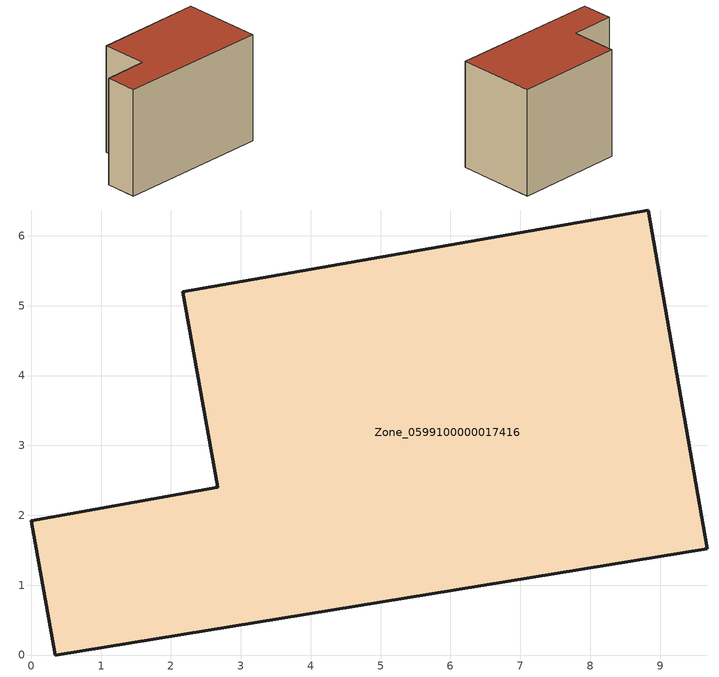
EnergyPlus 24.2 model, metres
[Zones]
Zone_0599100000017416
 floor ground (C_G): 0,1.92 2.67,2.4 2.17,5.2 8.83,6.37 9.68,1.52 0.34,0 z0
 wall outside (C_F): 2.67,2.4 0,1.92 0.34,0 9.68,1.52 8.83,6.37 2.17,5.2 2.67,2.4 z0:6.79
 roof outside (C_R): 8.83,6.37 2.17,5.2 2.67,2.4 0,1.92 0.34,0 9.68,1.52 z6.79
[BUILDING]
Pand.0599100000017416: North Axis=0; Terrain=City; Loads Convergence Tolerance Value=0.04; Temperature Convergence Tolerance Value=0.4; Solar Distribution=FullExterior; Maximum Number of Warmup Days=25; Minimum Number of Warmup Days=1
[Site:Location]
Rotterdam.The.Hague.AP_ZH_NLD Design_Conditions: Latitude=51.96; Longitude=4.45; Time Zone=1; Elevation=-4.5
[SITE:GROUNDTEMPERATURE:BUILDINGSURFACE]
18, 18, 18, 18, 18, 18, 18, 18, 18, 18, 18, 18
[MATERIAL] Thermal Absorptance=0.9; Solar Absorptance=0.7; Visible Absorptance=0.7
Name | Roughness | Thickness | Conductivity | Density | Specific Heat
G.TI.1946 | MediumSmooth | 0.15 | 1 | 540 | 1210
F.TI.1946 | Rough | 0.3 | 0.857143 | 1920 | 840
R.TI.1946 | MediumRough | 0.2 | 0.1 | 1500 | 1000
[CONSTRUCTION]
C_G: G.TI.1946
C_F: F.TI.1946
C_R: R.TI.1946
[ZONE]
Zone_0599100000017416: Type=1; Multiplier=1; Ceiling Height=Autocalculate; Volume=Autocalculate; Floor Area=autocalculate; Part of Total Floor Area=Yes
[ZONEINFILTRATION:DESIGNFLOWRATE]
Infil_Zone_0599100000017416: Zone or ZoneList or Space or SpaceList=Zone_0599100000017416; Schedule=AlwaysOn; Design Flow Rate Calculation Method=Flow/Area; Flow Rate per Floor Area=0.003; Constant Term Coefficient=1; Temperature Term Coefficient=0; Velocity Term Coefficient=0; Velocity Squared Term Coefficient=0
[HVACTEMPLATE:ZONE:IDEALLOADSAIRSYSTEM]
Zone_0599100000017416: Maximum Heating Supply Air Temperature=50; Minimum Cooling Supply Air Temperature=13; Maximum Heating Supply Air Humidity Ratio=0.0156; Minimum Cooling Supply Air Humidity Ratio=0.0077; Heating Limit=NoLimit; Cooling Limit=NoLimit; Dehumidification Control Type=ConstantSensibleHeatRatio; Cooling Sensible Heat Ratio=0.7; Dehumidification Setpoint=60; Humidification Control Type=None; Humidification Setpoint=30; Outdoor Air Method=None; Outdoor Air Flow Rate per Person=0.00944; Outdoor Air Flow Rate per Zone Floor Area=0; Outdoor Air Flow Rate per Zone=0; Demand Controlled Ventilation Type=None; Outdoor Air Economizer Type=NoEconomizer; Heat Recovery Type=None; Sensible Heat Recovery Effectiveness=0.7; Latent Heat Recovery Effectiveness=0.65
[ZONECONTROL:THERMOSTAT]
ThermostatControl_Zone_0599100000017416: Zone or ZoneList=Zone_0599100000017416; Control Type Schedule=DualSetpointControlType; Control 1=Thermostat_Zone_0599100000017416; Temperature Difference Between Cutout And Setpoint=0
[THERMOSTATSETPOINT:DUALSETPOINT]
Thermostat_Zone_0599100000017416: Heating Setpoint Temperature Schedule=HeatingSetpoint_Zone_0599100000017416; Cooling Setpoint Temperature Schedule=CoolingSetpoint_Zone_0599100000017416
[SCHEDULE:COMPACT]
HeatingSetpoint_Zone_0599100000017416: Through: 12/31, For: AllDays, Until: 24:00, 21
CoolingSetpoint_Zone_0599100000017416: Through: 12/31, For: AllDays, Until: 24:00, 24
DualSetpointControlType: Through: 12/31, For: AllDays, Until: 24:00, 4
AlwaysOn: Through: 12/31, For: AllDays, Until: 24:00, 1
